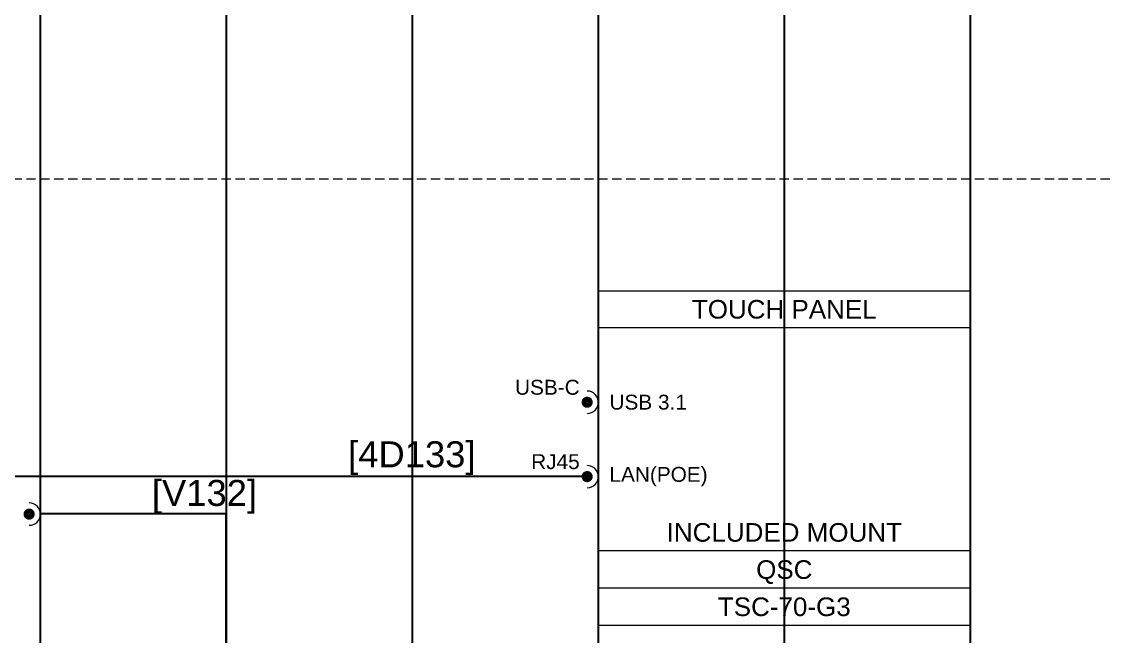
# Model space of a CAD drawing. Header units: millimetres. Extents: x -71336 to -35435, y -26189 to 22712.
# Drawn here: x -41144.1 to -40998.6, y -5422.9 to -5340.2 of the extents above; entities that cross this region are included whole.
import ezdxf
from ezdxf.enums import TextEntityAlignment as Align

# ---------------------------------------------------------------- set-up
doc = ezdxf.new("R2010")
doc.units = ezdxf.units.MM
doc.linetypes.add('DASHED2', pattern=[0.375, 0.25, -0.125])
for name, color, linetype in [('SC - Cat - Green - Data', 84, 'Continuous'), ('SC - HDMI', 192, 'Continuous'), ('SC - Text', 7, 'Continuous')]:
    doc.layers.add(name, color=color, linetype=linetype)
doc.layers.add('SC - Equipment', color=7, linetype='Continuous', lineweight=13)
doc.layers.add('SC - Xlines', color=252, linetype='Continuous', plot=False)
doc.styles.get("Standard").update_dxf_attribs({"font": 'arial.ttf', "height": 35})

# ---------------------------------------------------------------- blocks, each defined once
blk = doc.blocks.new('QSC TSC-70-G3 - SCHEMATIC')
at = {"layer": 'SC - Equipment'}
for p, q in [((-25, 0), (25, 0)), ((-25, -45), (-25, 0)), ((25, 0), (25, -45)), ((25, -5), (-25, -5)), ((25, -35), (-25, -35)), ((25, -35), (-25, -35)), ((25, -40), (-25, -40)), ((25, -40), (-25, -40)), ((25, -40), (-25, -40)), ((25, -45), (-25, -45))]:
    blk.add_line(p, q, dxfattribs=at)
at = {"layer": 'SC - Equipment', "const_width": 0.7}
for points in [[(-26.1, -15, 1), (-26.9, -15, 1)], [(-26.1, -25, 1), (-26.9, -25, 1)]]:
    blk.add_lwpolyline(points, format="xyb", close=True, dxfattribs=at)
at = {"layer": 'SC - Equipment'}
for centre in [(-26.5, -15), (-26.5, -25)]:
    blk.add_arc(centre, 1.5, 270, 90, dxfattribs=at)
at = {"ltscale": 5}
for tag, p in [('DESCRIPTION', (0, -2.5)), ('BRACKET', (0, -32.5)), ('MAKE', (0, -37.5)), ('MODEL', (0, -42.5))]:
    blk.add_attdef(tag, text='', height=2.5, dxfattribs=at).set_placement(p, align=Align.MIDDLE_CENTER)
at = {"ltscale": 5, "flags": 1}
for tag, p in [('ROOM_TYPE', (45, -5)), ('LOCATION', (45, -10)), ('RACK_EQUIPMENT_(Y/N)', (45, -15)), ('IP_(Y/N)', (45, -30)), ('POE(WATT)', (45, -35)), ('AMP(@240V)', (45, -40)), ('WATT', (45, -45)), ('BTU/H', (45, -50)), ('WEIGHT(KG)', (45, -55)), ('TRANSFORMER_TAPS', (45, -60))]:
    blk.add_attdef(tag, p, '', height=2.5, dxfattribs=at)
at = {"layer": 'SC - Equipment', "ltscale": 5, "char_height": 2}
for s, insert, width, attachment_point in [('USB-C', (-27.5, -13), 5.7736, 6), ('USB 3.1', (-23.5, -15), 47.6216, 4), ('RJ45', (-27.5, -23), 5.7736, 6), ('LAN(POE) ', (-23.5, -25), 47.6216, 4)]:
    blk.add_mtext(s, dxfattribs=dict(at, insert=insert, width=width, attachment_point=attachment_point))

msp = doc.modelspace()

# ---------------------------------------------------------------- linework, layer by layer
at = {"layer": 'SC - Cat - Green - Data', "ltscale": 5}
msp.add_lwpolyline([(-41068.145, -5401.375), (-41271.645, -5401.375)], dxfattribs=at)
at = {"layer": 'SC - Equipment', "color": 251, "linetype": 'DASHED2', "ltscale": 5, "true_color": 0x636466}
msp.add_lwpolyline([(-40934.144, -5361.375), (-41199.144, -5361.375), (-41199.145, -5471.375), (-40934.145, -5471.375)], close=True, dxfattribs=at)
at = {"layer": 'SC - Equipment', "const_width": 0.7}
msp.add_lwpolyline([(-41142.744, -5406.418, 1), (-41143.544, -5406.418, 1)], format="xyb", close=True, dxfattribs=at)
at = {"layer": 'SC - Equipment'}
msp.add_arc((-41143.144, -5406.418), 1.5, 270, 90, dxfattribs=at)
at = {"layer": 'SC - HDMI', "ltscale": 5}
msp.add_lwpolyline([(-41068.145, -5511.375), (-41116.645, -5511.375), (-41116.645, -5406.375), (-41141.645, -5406.375)], dxfattribs=at)
at = {"layer": 'SC - Xlines', "ltscale": 5}
for points in [[(-41141.645, -4973.253), (-41141.645, -5649.498)], [(-41091.645, -4973.253), (-41091.645, -5649.498)], [(-41041.645, -4973.253), (-41041.645, -5649.498)]]:
    msp.add_lwpolyline(points, dxfattribs=at)
at = {"layer": 'SC - Xlines', "color": 250, "ltscale": 5}
for points in [[(-41116.645, -4973.253), (-41116.645, -5649.498)], [(-41066.645, -4973.253), (-41066.645, -5649.498)], [(-41016.645, -4973.253), (-41016.645, -5649.498)]]:
    msp.add_lwpolyline(points, dxfattribs=at)

# ---------------------------------------------------------------- block references
at = {"ltscale": 5}
msp.add_blockref('QSC TSC-70-G3 - SCHEMATIC', (-41041.645, -5376.375), dxfattribs=at).add_auto_attribs({'DESCRIPTION': 'TOUCH PANEL', 'MAKE': 'QSC', 'MODEL': 'TSC-70-G3', 'BRACKET': 'INCLUDED MOUNT'})

# ---------------------------------------------------------------- texts
at = {"layer": 'SC - Text', "char_height": 3.5}
for s, insert, width, attachment_point in [('[4D133]', (-41083.145, -5401.175), 14.6761, 9), ('\\pxt2;[V132]', (-41126.645, -5406.375), 15.57197, 7)]:
    msp.add_mtext(s, dxfattribs=dict(at, insert=insert, width=width, attachment_point=attachment_point))

doc.saveas('drawing.dxf')
